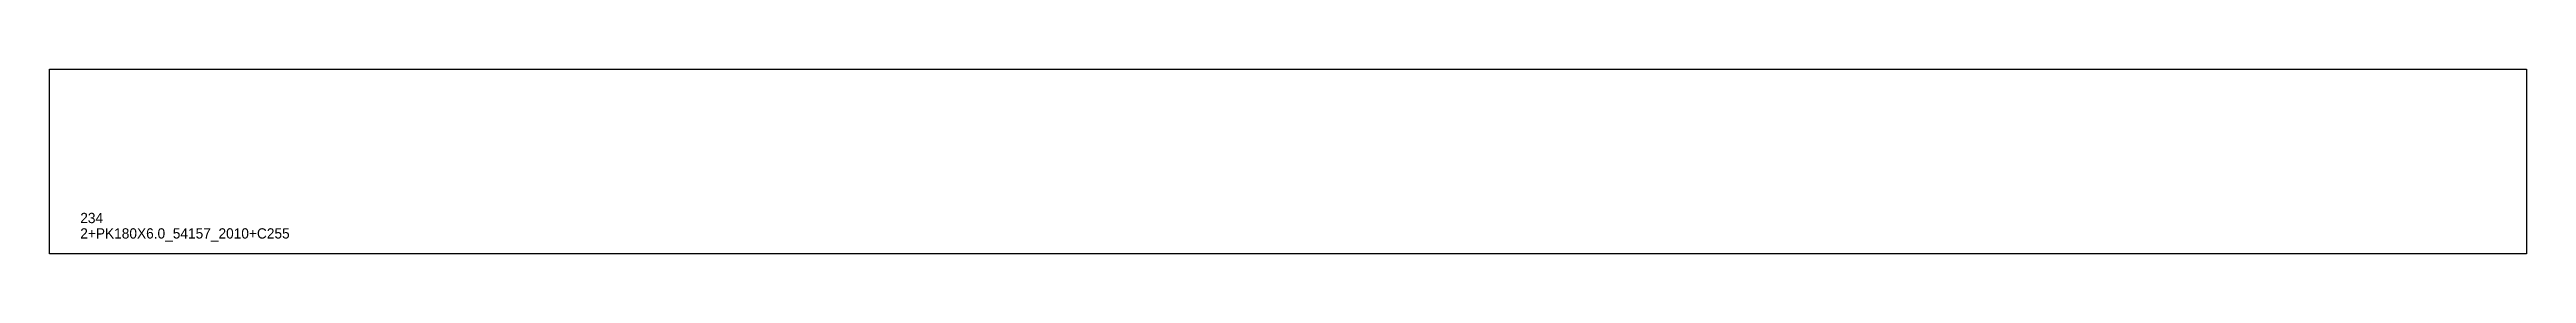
# Model space of a CAD drawing. Extents: x 0 to 2419, y 0 to 180.
import ezdxf

# ---------------------------------------------------------------- set-up
doc = ezdxf.new("R2010")
doc.units = 0
for name, color, linetype in [('CUT', 7, 'CONTINUOUS'), ('SCRIBE', 3, 'CONTINUOUS'), ('TEXT', 7, 'CONTINUOUS')]:
    doc.layers.add(name, color=color, linetype=linetype)

msp = doc.modelspace()

# ---------------------------------------------------------------- linework, layer by layer
at = {"layer": 'CUT', "color": 7, "linetype": 'CONTINUOUS'}
msp.add_lwpolyline([(0, 0), (0, 180), (2418.63, 180), (2418.63, 0)], close=True, dxfattribs=at)

# ---------------------------------------------------------------- texts
at = {"layer": 'SCRIBE', "color": 3}
msp.add_text('234', height=10, dxfattribs=at).set_placement((30, 30))
at = {"layer": 'TEXT', "color": 7}
msp.add_text('2+PK180X6.0_54157_2010+C255', height=10, dxfattribs=at).set_placement((30, 15))

doc.saveas('drawing.dxf')
